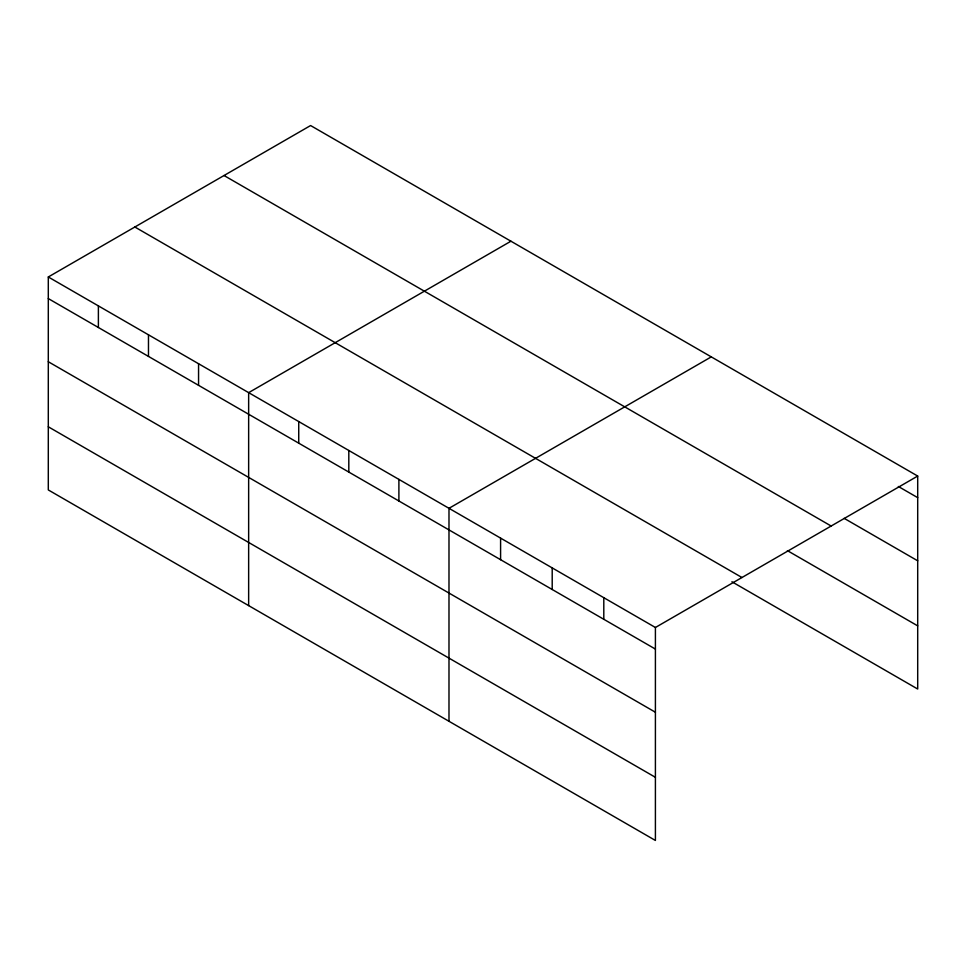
<?xml version="1.0" encoding="UTF-8"?>
<svg xmlns="http://www.w3.org/2000/svg" width="966" height="966" viewBox="0 0 966 966"><rect width="100%" height="100%" fill="white"/><g stroke="black" fill="none" stroke-linecap="round" stroke-linejoin="round"><path stroke-width="1.45" d="M48.3 276.976L655.407 627.489L655.407 840.456L48.3 489.943L48.3 276.976L310.593 125.544L917.7 476.057L917.7 689.024L731.926 581.761M510.942 241.21L248.648 392.655L248.648 605.61M711.29 356.877L448.985 508.321L448.985 721.276M655.407 627.489L917.7 476.057M898.344 486.478L917.7 497.647M844.163 518.344L917.7 560.799M224.04 175.522L831.146 526.023M787.399 550.632L917.7 625.859M134.854 227.01L741.96 577.511M48.3 298.579L655.407 649.08M48.3 361.731L655.407 712.232M48.3 426.791L655.407 777.304M603.798 597.7L603.798 619.291M552.202 567.899L552.202 589.489M500.593 538.11L500.593 559.7M398.898 479.402L398.898 500.992M348.811 450.482L348.811 472.072M298.736 421.562L298.736 443.153M198.561 363.735L198.561 385.325M148.474 334.816L148.474 356.406M98.387 305.896L98.387 327.486"/></g></svg>
